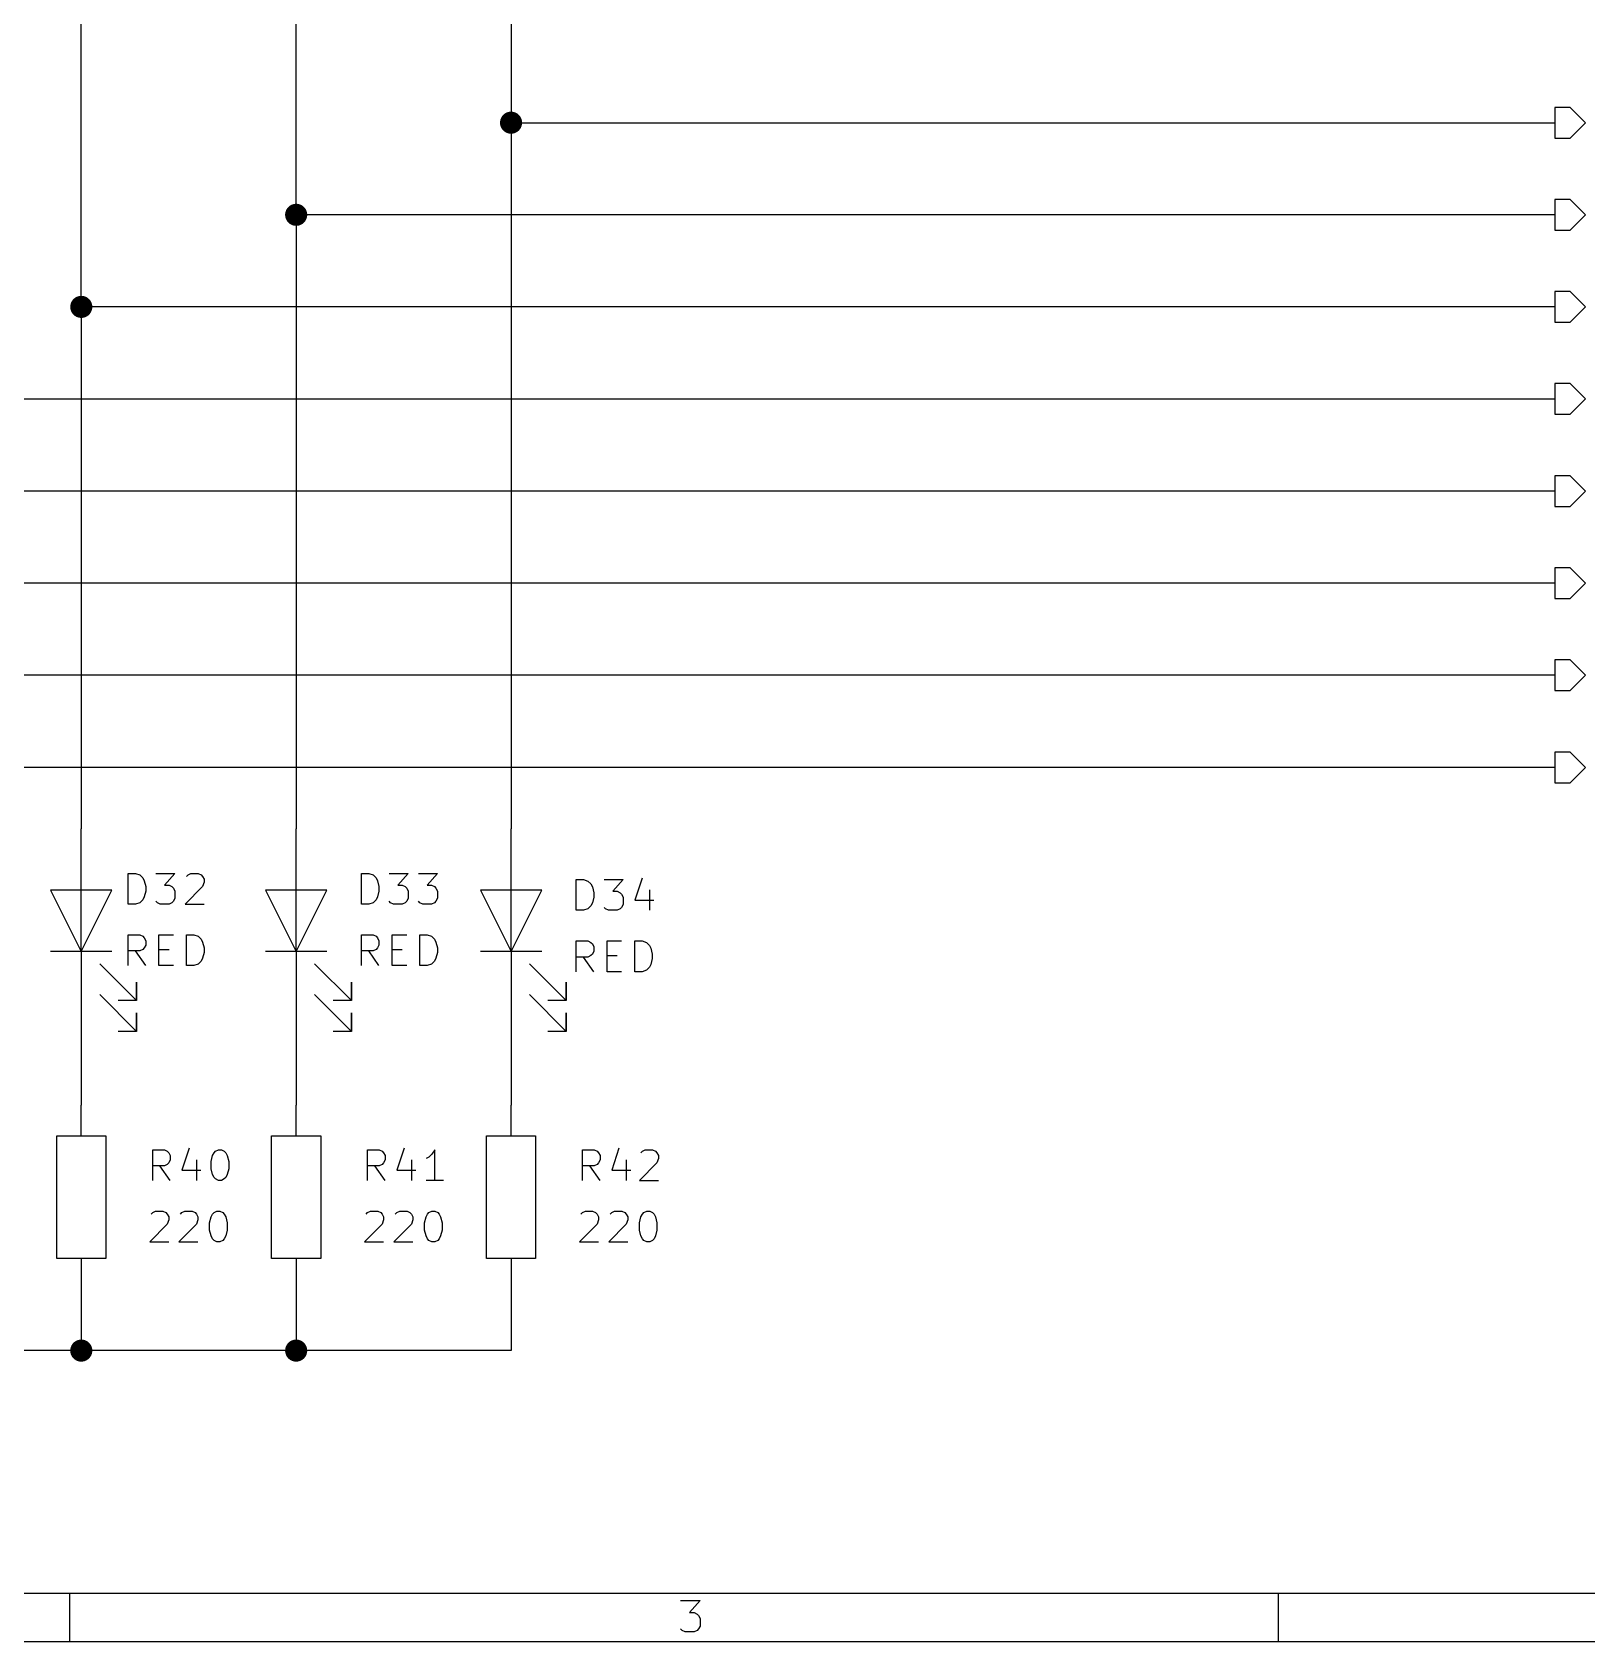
# Model space of a CAD drawing. Extents: x 0.4 to 11.3, y -7.9 to -0.4.
# Drawn here: x 4.27 to 6.802, y -7.874 to -5.253 of the extents above; entities that cross this region are included whole.
import ezdxf

# ---------------------------------------------------------------- set-up
doc = ezdxf.new("R2010")
doc.units = 0
doc.header["$MEASUREMENT"] = 0
for name, color, linetype in [('BROWN2', 54, 'CONTINUOUS'), ('CYAN2', 4, 'CONTINUOUS'), ('GREEN3', 91, 'CONTINUOUS'), ('RED2', 1, 'CONTINUOUS')]:
    doc.layers.add(name, color=color, linetype=linetype)

msp = doc.modelspace()

# ---------------------------------------------------------------- linework, layer by layer
at = {"layer": 'BROWN2', "linetype": 'CONTINUOUS'}
for p, q in [((6.775, -5.375), (6.75, -5.375)), ((6.75, -5.375), (6.75, -5.425)), ((6.8, -5.4), (6.775, -5.375)), ((6.775, -5.425), (6.8, -5.4)), ((6.75, -5.425), (6.775, -5.425)), ((6.775, -5.525), (6.75, -5.525)), ((6.75, -5.525), (6.75, -5.575)), ((6.8, -5.55), (6.775, -5.525)), ((6.775, -5.575), (6.8, -5.55)), ((6.75, -5.575), (6.775, -5.575)), ((6.775, -5.675), (6.75, -5.675)), ((6.75, -5.675), (6.75, -5.725)), ((6.8, -5.7), (6.775, -5.675)), ((6.775, -5.725), (6.8, -5.7)), ((6.75, -5.725), (6.775, -5.725)), ((6.775, -5.825), (6.75, -5.825)), ((6.75, -5.825), (6.75, -5.875)), ((6.8, -5.85), (6.775, -5.825)), ((6.775, -5.875), (6.8, -5.85)), ((6.75, -5.875), (6.775, -5.875)), ((6.775, -5.975), (6.75, -5.975)), ((6.75, -5.975), (6.75, -6.025)), ((6.8, -6), (6.775, -5.975)), ((6.775, -6.025), (6.8, -6)), ((6.75, -6.025), (6.775, -6.025)), ((6.775, -6.125), (6.75, -6.125)), ((6.75, -6.125), (6.75, -6.175)), ((6.8, -6.15), (6.775, -6.125)), ((6.775, -6.175), (6.8, -6.15)), ((6.75, -6.175), (6.775, -6.175)), ((6.775, -6.275), (6.75, -6.275)), ((6.75, -6.275), (6.75, -6.325)), ((6.8, -6.3), (6.775, -6.275)), ((6.775, -6.325), (6.8, -6.3)), ((6.75, -6.325), (6.775, -6.325)), ((6.775, -6.425), (6.75, -6.425)), ((6.75, -6.425), (6.75, -6.475)), ((6.8, -6.45), (6.775, -6.425)), ((6.75, -6.475), (6.775, -6.475)), ((6.775, -6.475), (6.8, -6.45))]:
    msp.add_line(p, q, dxfattribs=at)
at = {"layer": 'CYAN2', "linetype": 'CONTINUOUS'}
for p, q in [((4.4263, -6.6728), (4.4263, -6.6228)), ((4.4263, -6.6228), (4.4382, -6.6228)), ((4.4382, -6.6228), (4.4453, -6.6252)), ((4.4453, -6.6252), (4.4501, -6.6299)), ((4.4501, -6.6299), (4.4525, -6.6347)), ((4.4715, -6.6228), (4.5025, -6.6228)), ((4.5025, -6.6228), (4.4858, -6.6418)), ((4.5215, -6.6276), (4.5239, -6.6252)), ((4.5239, -6.6252), (4.5287, -6.6228)), ((4.5287, -6.6228), (4.5406, -6.6228)), ((4.5406, -6.6228), (4.5453, -6.6252)), ((4.5453, -6.6252), (4.5477, -6.6276)), ((4.5477, -6.6276), (4.5501, -6.6323)), ((4.5501, -6.6323), (4.5501, -6.6371)), ((4.8063, -6.6728), (4.8063, -6.6228)), ((4.8063, -6.6228), (4.8182, -6.6228)), ((4.8182, -6.6228), (4.8253, -6.6252)), ((4.8253, -6.6252), (4.8301, -6.6299)), ((4.8301, -6.6299), (4.8325, -6.6347)), ((4.8515, -6.6228), (4.8825, -6.6228)), ((4.8825, -6.6228), (4.8658, -6.6418)), ((4.8991, -6.6228), (4.9301, -6.6228)), ((4.9301, -6.6228), (4.9134, -6.6418)), ((5.1563, -6.6828), (5.1563, -6.6328)), ((5.1563, -6.6328), (5.1682, -6.6328)), ((5.1682, -6.6328), (5.1753, -6.6352)), ((5.2015, -6.6328), (5.2325, -6.6328)), ((5.2325, -6.6328), (5.2158, -6.6518)), ((5.2634, -6.6304), (5.2515, -6.6661)), ((4.4525, -6.6347), (4.4549, -6.6442)), ((4.4549, -6.6514), (4.4525, -6.6609)), ((4.4549, -6.6442), (4.4549, -6.6514)), ((4.4858, -6.6418), (4.4929, -6.6418)), ((4.4929, -6.6418), (4.4977, -6.6442)), ((4.4977, -6.6442), (4.5001, -6.6466)), ((4.5001, -6.6466), (4.5025, -6.6514)), ((4.5025, -6.6514), (4.5025, -6.6633)), ((4.5477, -6.6442), (4.5191, -6.6728)), ((4.5501, -6.6371), (4.5477, -6.6442)), ((4.8325, -6.6347), (4.8349, -6.6442)), ((4.8349, -6.6514), (4.8325, -6.6609)), ((4.8349, -6.6442), (4.8349, -6.6514)), ((4.8658, -6.6418), (4.8729, -6.6418)), ((4.8729, -6.6418), (4.8777, -6.6442)), ((4.8777, -6.6442), (4.8801, -6.6466)), ((4.8801, -6.6466), (4.8825, -6.6514)), ((4.8825, -6.6514), (4.8825, -6.6633)), ((4.9134, -6.6418), (4.9206, -6.6418)), ((4.9206, -6.6418), (4.9253, -6.6442)), ((4.9253, -6.6442), (4.9277, -6.6466)), ((4.9277, -6.6466), (4.9301, -6.6514)), ((4.9301, -6.6514), (4.9301, -6.6633)), ((5.1753, -6.6352), (5.1801, -6.6399)), ((5.1801, -6.6399), (5.1825, -6.6447)), ((5.1825, -6.6447), (5.1849, -6.6542)), ((5.1849, -6.6542), (5.1849, -6.6614)), ((5.2158, -6.6518), (5.2229, -6.6518)), ((5.2229, -6.6518), (5.2277, -6.6542)), ((5.2277, -6.6542), (5.2301, -6.6566)), ((5.2301, -6.6566), (5.2325, -6.6614)), ((5.2753, -6.6495), (5.2753, -6.6828)), ((4.4382, -6.6728), (4.4263, -6.6728)), ((4.4453, -6.6704), (4.4382, -6.6728)), ((4.4501, -6.6657), (4.4453, -6.6704)), ((4.4525, -6.6609), (4.4501, -6.6657)), ((4.4739, -6.6704), (4.4715, -6.668)), ((4.4787, -6.6728), (4.4739, -6.6704)), ((4.4929, -6.6728), (4.4787, -6.6728)), ((4.4977, -6.6704), (4.4929, -6.6728)), ((4.5001, -6.668), (4.4977, -6.6704)), ((4.5025, -6.6633), (4.5001, -6.668)), ((4.5191, -6.6728), (4.5501, -6.6728)), ((4.8182, -6.6728), (4.8063, -6.6728)), ((4.8253, -6.6704), (4.8182, -6.6728)), ((4.8301, -6.6657), (4.8253, -6.6704)), ((4.8325, -6.6609), (4.8301, -6.6657)), ((4.8539, -6.6704), (4.8515, -6.668)), ((4.8587, -6.6728), (4.8539, -6.6704)), ((4.8729, -6.6728), (4.8587, -6.6728)), ((4.8777, -6.6704), (4.8729, -6.6728)), ((4.8801, -6.668), (4.8777, -6.6704)), ((4.8825, -6.6633), (4.8801, -6.668)), ((4.9015, -6.6704), (4.8991, -6.668)), ((4.9063, -6.6728), (4.9015, -6.6704)), ((4.9206, -6.6728), (4.9063, -6.6728)), ((4.9253, -6.6704), (4.9206, -6.6728)), ((4.9277, -6.668), (4.9253, -6.6704)), ((4.9301, -6.6633), (4.9277, -6.668)), ((5.1682, -6.6828), (5.1563, -6.6828)), ((5.1753, -6.6804), (5.1682, -6.6828)), ((5.1801, -6.6757), (5.1753, -6.6804)), ((5.1825, -6.6709), (5.1801, -6.6757)), ((5.1849, -6.6614), (5.1825, -6.6709)), ((5.2039, -6.6804), (5.2015, -6.678)), ((5.2087, -6.6828), (5.2039, -6.6804)), ((5.2229, -6.6828), (5.2087, -6.6828)), ((5.2277, -6.6804), (5.2229, -6.6828)), ((5.2301, -6.678), (5.2277, -6.6804)), ((5.2325, -6.6733), (5.2301, -6.678)), ((5.2325, -6.6614), (5.2325, -6.6733)), ((5.2515, -6.6661), (5.2825, -6.6661)), ((4.4263, -6.7728), (4.4263, -6.7228)), ((4.4263, -6.7228), (4.4453, -6.7228)), ((4.4453, -6.7228), (4.4501, -6.7252)), ((4.4501, -6.7252), (4.4525, -6.7276)), ((4.4525, -6.7276), (4.4549, -6.7323)), ((4.4549, -6.7323), (4.4549, -6.7395)), ((4.4763, -6.7728), (4.4763, -6.7228)), ((4.4763, -6.7228), (4.5001, -6.7228)), ((4.5215, -6.7728), (4.5215, -6.7228)), ((4.5215, -6.7228), (4.5334, -6.7228)), ((4.5334, -6.7228), (4.5406, -6.7252)), ((4.5406, -6.7252), (4.5453, -6.7299)), ((4.5453, -6.7299), (4.5477, -6.7347)), ((4.5477, -6.7347), (4.5501, -6.7442)), ((4.8063, -6.7728), (4.8063, -6.7228)), ((4.8063, -6.7228), (4.8253, -6.7228)), ((4.8253, -6.7228), (4.8301, -6.7252)), ((4.8301, -6.7252), (4.8325, -6.7276)), ((4.8325, -6.7276), (4.8349, -6.7323)), ((4.8349, -6.7323), (4.8349, -6.7395)), ((4.8563, -6.7728), (4.8563, -6.7228)), ((4.8563, -6.7228), (4.8801, -6.7228)), ((4.9015, -6.7728), (4.9015, -6.7228)), ((4.9015, -6.7228), (4.9134, -6.7228)), ((4.9134, -6.7228), (4.9206, -6.7252)), ((4.9206, -6.7252), (4.9253, -6.7299)), ((4.9253, -6.7299), (4.9277, -6.7347)), ((4.9277, -6.7347), (4.9301, -6.7442)), ((5.1563, -6.7828), (5.1563, -6.7328)), ((5.1563, -6.7328), (5.1753, -6.7328)), ((5.1753, -6.7328), (5.1801, -6.7352)), ((5.1801, -6.7352), (5.1825, -6.7376)), ((5.1825, -6.7376), (5.1849, -6.7423)), ((5.2063, -6.7828), (5.2063, -6.7328)), ((5.2063, -6.7328), (5.2301, -6.7328)), ((5.2515, -6.7828), (5.2515, -6.7328)), ((5.2515, -6.7328), (5.2634, -6.7328)), ((5.2634, -6.7328), (5.2706, -6.7352)), ((5.2706, -6.7352), (5.2753, -6.7399)), ((4.4453, -6.749), (4.4263, -6.749)), ((4.4549, -6.7728), (4.4382, -6.749)), ((4.4501, -6.7466), (4.4453, -6.749)), ((4.4525, -6.7442), (4.4501, -6.7466)), ((4.4549, -6.7395), (4.4525, -6.7442)), ((4.4763, -6.7466), (4.4929, -6.7466)), ((4.5477, -6.7609), (4.5453, -6.7657)), ((4.5501, -6.7514), (4.5477, -6.7609)), ((4.5501, -6.7442), (4.5501, -6.7514)), ((4.8253, -6.749), (4.8063, -6.749)), ((4.8349, -6.7728), (4.8182, -6.749)), ((4.8301, -6.7466), (4.8253, -6.749)), ((4.8325, -6.7442), (4.8301, -6.7466)), ((4.8349, -6.7395), (4.8325, -6.7442)), ((4.8563, -6.7466), (4.8729, -6.7466)), ((4.9277, -6.7609), (4.9253, -6.7657)), ((4.9301, -6.7514), (4.9277, -6.7609)), ((4.9301, -6.7442), (4.9301, -6.7514)), ((5.1753, -6.759), (5.1563, -6.759)), ((5.1849, -6.7828), (5.1682, -6.759)), ((5.1801, -6.7566), (5.1753, -6.759)), ((5.1825, -6.7542), (5.1801, -6.7566)), ((5.1849, -6.7495), (5.1825, -6.7542)), ((5.1849, -6.7423), (5.1849, -6.7495)), ((5.2063, -6.7566), (5.2229, -6.7566)), ((5.2753, -6.7399), (5.2777, -6.7447)), ((5.2777, -6.7447), (5.2801, -6.7542)), ((5.2801, -6.7614), (5.2777, -6.7709)), ((5.2801, -6.7542), (5.2801, -6.7614)), ((4.5001, -6.7728), (4.4763, -6.7728)), ((4.5334, -6.7728), (4.5215, -6.7728)), ((4.5406, -6.7704), (4.5334, -6.7728)), ((4.5453, -6.7657), (4.5406, -6.7704)), ((4.8801, -6.7728), (4.8563, -6.7728)), ((4.9134, -6.7728), (4.9015, -6.7728)), ((4.9206, -6.7704), (4.9134, -6.7728)), ((4.9253, -6.7657), (4.9206, -6.7704)), ((5.2301, -6.7828), (5.2063, -6.7828)), ((5.2634, -6.7828), (5.2515, -6.7828)), ((5.2706, -6.7804), (5.2634, -6.7828)), ((5.2753, -6.7757), (5.2706, -6.7804)), ((5.2777, -6.7709), (5.2753, -6.7757)), ((4.4663, -7.1228), (4.4663, -7.0728)), ((4.4663, -7.0728), (4.4853, -7.0728)), ((4.4853, -7.0728), (4.4901, -7.0752)), ((4.4901, -7.0752), (4.4925, -7.0776)), ((4.4925, -7.0776), (4.4949, -7.0823)), ((4.5258, -7.0704), (4.5139, -7.1061)), ((4.5639, -7.0823), (4.5663, -7.0776)), ((4.5663, -7.0776), (4.5687, -7.0752)), ((4.5687, -7.0752), (4.5734, -7.0728)), ((4.5734, -7.0728), (4.5782, -7.0728)), ((4.5782, -7.0728), (4.5829, -7.0752)), ((4.5829, -7.0752), (4.5853, -7.0776)), ((4.5853, -7.0776), (4.5877, -7.0823)), ((4.8163, -7.1228), (4.8163, -7.0728)), ((4.8163, -7.0728), (4.8353, -7.0728)), ((4.8353, -7.0728), (4.8401, -7.0752)), ((4.8401, -7.0752), (4.8425, -7.0776)), ((4.8425, -7.0776), (4.8449, -7.0823)), ((4.8758, -7.0704), (4.8639, -7.1061)), ((4.9258, -7.0728), (4.921, -7.0799)), ((4.9258, -7.1228), (4.9258, -7.0728)), ((5.1663, -7.1228), (5.1663, -7.0728)), ((5.1663, -7.0728), (5.1853, -7.0728)), ((5.1853, -7.0728), (5.1901, -7.0752)), ((5.1901, -7.0752), (5.1925, -7.0776)), ((5.1925, -7.0776), (5.1949, -7.0823)), ((5.2258, -7.0704), (5.2139, -7.1061)), ((5.2615, -7.0776), (5.2639, -7.0752)), ((5.2639, -7.0752), (5.2687, -7.0728)), ((5.2687, -7.0728), (5.2806, -7.0728)), ((5.2806, -7.0728), (5.2853, -7.0752)), ((5.2853, -7.0752), (5.2877, -7.0776)), ((5.2877, -7.0776), (5.2901, -7.0823)), ((4.4853, -7.099), (4.4663, -7.099)), ((4.4949, -7.1228), (4.4782, -7.099)), ((4.4901, -7.0966), (4.4853, -7.099)), ((4.4925, -7.0942), (4.4901, -7.0966)), ((4.4949, -7.0895), (4.4925, -7.0942)), ((4.4949, -7.0823), (4.4949, -7.0895)), ((4.5377, -7.0895), (4.5377, -7.1228)), ((4.5615, -7.0918), (4.5639, -7.0823)), ((4.5615, -7.1038), (4.5615, -7.0918)), ((4.5639, -7.1133), (4.5615, -7.1038)), ((4.5877, -7.0823), (4.5901, -7.0918)), ((4.5901, -7.1038), (4.5877, -7.1133)), ((4.5901, -7.0918), (4.5901, -7.1038)), ((4.8353, -7.099), (4.8163, -7.099)), ((4.8449, -7.1228), (4.8282, -7.099)), ((4.8401, -7.0966), (4.8353, -7.099)), ((4.8425, -7.0942), (4.8401, -7.0966)), ((4.8449, -7.0895), (4.8425, -7.0942)), ((4.8449, -7.0823), (4.8449, -7.0895)), ((4.8877, -7.0895), (4.8877, -7.1228)), ((4.9163, -7.0847), (4.9115, -7.0871)), ((4.921, -7.0799), (4.9163, -7.0847)), ((5.1853, -7.099), (5.1663, -7.099)), ((5.1949, -7.1228), (5.1782, -7.099)), ((5.1901, -7.0966), (5.1853, -7.099)), ((5.1925, -7.0942), (5.1901, -7.0966)), ((5.1949, -7.0895), (5.1925, -7.0942)), ((5.1949, -7.0823), (5.1949, -7.0895)), ((5.2377, -7.0895), (5.2377, -7.1228)), ((5.2877, -7.0942), (5.2591, -7.1228)), ((5.2901, -7.0871), (5.2877, -7.0942)), ((5.2901, -7.0823), (5.2901, -7.0871)), ((4.5139, -7.1061), (4.5449, -7.1061)), ((4.5663, -7.118), (4.5639, -7.1133)), ((4.5687, -7.1204), (4.5663, -7.118)), ((4.5734, -7.1228), (4.5687, -7.1204)), ((4.5782, -7.1228), (4.5734, -7.1228)), ((4.5829, -7.1204), (4.5782, -7.1228)), ((4.5853, -7.118), (4.5829, -7.1204)), ((4.5877, -7.1133), (4.5853, -7.118)), ((4.8639, -7.1061), (4.8949, -7.1061)), ((4.9401, -7.1228), (4.9115, -7.1228)), ((5.2139, -7.1061), (5.2449, -7.1061)), ((5.2591, -7.1228), (5.2901, -7.1228)), ((4.4639, -7.1776), (4.4663, -7.1752)), ((4.4663, -7.1752), (4.471, -7.1728)), ((4.471, -7.1728), (4.4829, -7.1728)), ((4.4829, -7.1728), (4.4877, -7.1752)), ((4.4877, -7.1752), (4.4901, -7.1776)), ((4.4901, -7.1776), (4.4925, -7.1823)), ((4.4925, -7.1823), (4.4925, -7.1871)), ((4.5115, -7.1776), (4.5139, -7.1752)), ((4.5139, -7.1752), (4.5187, -7.1728)), ((4.5187, -7.1728), (4.5306, -7.1728)), ((4.5306, -7.1728), (4.5353, -7.1752)), ((4.5353, -7.1752), (4.5377, -7.1776)), ((4.5377, -7.1776), (4.5401, -7.1823)), ((4.5401, -7.1823), (4.5401, -7.1871)), ((4.5591, -7.1918), (4.5615, -7.1823)), ((4.5615, -7.1823), (4.5639, -7.1776)), ((4.5639, -7.1776), (4.5663, -7.1752)), ((4.5663, -7.1752), (4.571, -7.1728)), ((4.571, -7.1728), (4.5758, -7.1728)), ((4.5758, -7.1728), (4.5806, -7.1752)), ((4.5806, -7.1752), (4.5829, -7.1776)), ((4.5829, -7.1776), (4.5853, -7.1823)), ((4.5853, -7.1823), (4.5877, -7.1918)), ((4.8139, -7.1776), (4.8163, -7.1752)), ((4.8163, -7.1752), (4.821, -7.1728)), ((4.821, -7.1728), (4.8329, -7.1728)), ((4.8329, -7.1728), (4.8377, -7.1752)), ((4.8377, -7.1752), (4.8401, -7.1776)), ((4.8401, -7.1776), (4.8425, -7.1823)), ((4.8425, -7.1823), (4.8425, -7.1871)), ((4.8615, -7.1776), (4.8639, -7.1752)), ((4.8639, -7.1752), (4.8687, -7.1728)), ((4.8687, -7.1728), (4.8806, -7.1728)), ((4.8806, -7.1728), (4.8853, -7.1752)), ((4.8853, -7.1752), (4.8877, -7.1776)), ((4.8877, -7.1776), (4.8901, -7.1823)), ((4.8901, -7.1823), (4.8901, -7.1871)), ((4.9091, -7.1918), (4.9115, -7.1823)), ((4.9115, -7.1823), (4.9139, -7.1776)), ((4.9139, -7.1776), (4.9163, -7.1752)), ((4.9163, -7.1752), (4.921, -7.1728)), ((4.921, -7.1728), (4.9258, -7.1728)), ((4.9258, -7.1728), (4.9306, -7.1752)), ((4.9306, -7.1752), (4.9329, -7.1776)), ((4.9329, -7.1776), (4.9353, -7.1823)), ((4.9353, -7.1823), (4.9377, -7.1918)), ((5.1639, -7.1776), (5.1663, -7.1752)), ((5.1663, -7.1752), (5.171, -7.1728)), ((5.171, -7.1728), (5.1829, -7.1728)), ((5.1829, -7.1728), (5.1877, -7.1752)), ((5.1877, -7.1752), (5.1901, -7.1776)), ((5.1901, -7.1776), (5.1925, -7.1823)), ((5.1925, -7.1823), (5.1925, -7.1871)), ((5.2115, -7.1776), (5.2139, -7.1752)), ((5.2139, -7.1752), (5.2187, -7.1728)), ((5.2187, -7.1728), (5.2306, -7.1728)), ((5.2306, -7.1728), (5.2353, -7.1752)), ((5.2353, -7.1752), (5.2377, -7.1776)), ((5.2377, -7.1776), (5.2401, -7.1823)), ((5.2401, -7.1823), (5.2401, -7.1871)), ((5.2591, -7.1918), (5.2615, -7.1823)), ((5.2615, -7.1823), (5.2639, -7.1776)), ((5.2639, -7.1776), (5.2663, -7.1752)), ((5.2663, -7.1752), (5.271, -7.1728)), ((5.271, -7.1728), (5.2758, -7.1728)), ((5.2758, -7.1728), (5.2806, -7.1752)), ((5.2806, -7.1752), (5.2829, -7.1776)), ((5.2829, -7.1776), (5.2853, -7.1823)), ((5.2853, -7.1823), (5.2877, -7.1918)), ((4.4901, -7.1942), (4.4615, -7.2228)), ((4.4925, -7.1871), (4.4901, -7.1942)), ((4.5377, -7.1942), (4.5091, -7.2228)), ((4.5401, -7.1871), (4.5377, -7.1942)), ((4.5591, -7.2038), (4.5591, -7.1918)), ((4.5615, -7.2133), (4.5591, -7.2038)), ((4.5877, -7.2038), (4.5853, -7.2133)), ((4.5877, -7.1918), (4.5877, -7.2038)), ((4.8401, -7.1942), (4.8115, -7.2228)), ((4.8425, -7.1871), (4.8401, -7.1942)), ((4.8877, -7.1942), (4.8591, -7.2228)), ((4.8901, -7.1871), (4.8877, -7.1942)), ((4.9091, -7.2038), (4.9091, -7.1918)), ((4.9115, -7.2133), (4.9091, -7.2038)), ((4.9377, -7.2038), (4.9353, -7.2133)), ((4.9377, -7.1918), (4.9377, -7.2038)), ((5.1901, -7.1942), (5.1615, -7.2228)), ((5.1925, -7.1871), (5.1901, -7.1942)), ((5.2377, -7.1942), (5.2091, -7.2228)), ((5.2401, -7.1871), (5.2377, -7.1942)), ((5.2591, -7.2038), (5.2591, -7.1918)), ((5.2615, -7.2133), (5.2591, -7.2038)), ((5.2877, -7.2038), (5.2853, -7.2133)), ((5.2877, -7.1918), (5.2877, -7.2038)), ((4.4615, -7.2228), (4.4925, -7.2228)), ((4.5091, -7.2228), (4.5401, -7.2228)), ((4.5639, -7.218), (4.5615, -7.2133)), ((4.5663, -7.2204), (4.5639, -7.218)), ((4.571, -7.2228), (4.5663, -7.2204)), ((4.5758, -7.2228), (4.571, -7.2228)), ((4.5806, -7.2204), (4.5758, -7.2228)), ((4.5829, -7.218), (4.5806, -7.2204)), ((4.5853, -7.2133), (4.5829, -7.218)), ((4.8115, -7.2228), (4.8425, -7.2228)), ((4.8591, -7.2228), (4.8901, -7.2228)), ((4.9139, -7.218), (4.9115, -7.2133)), ((4.9163, -7.2204), (4.9139, -7.218)), ((4.921, -7.2228), (4.9163, -7.2204)), ((4.9258, -7.2228), (4.921, -7.2228)), ((4.9306, -7.2204), (4.9258, -7.2228)), ((4.9329, -7.218), (4.9306, -7.2204)), ((4.9353, -7.2133), (4.9329, -7.218)), ((5.1615, -7.2228), (5.1925, -7.2228)), ((5.2091, -7.2228), (5.2401, -7.2228)), ((5.2639, -7.218), (5.2615, -7.2133)), ((5.2663, -7.2204), (5.2639, -7.218)), ((5.271, -7.2228), (5.2663, -7.2204)), ((5.2758, -7.2228), (5.271, -7.2228)), ((5.2806, -7.2204), (5.2758, -7.2228)), ((5.2829, -7.218), (5.2806, -7.2204)), ((5.2853, -7.2133), (5.2829, -7.218))]:
    msp.add_line(p, q, dxfattribs=at)
at = {"layer": 'GREEN3', "linetype": 'CONTINUOUS'}
for p, q in [((5.05, -4.5), (5.05, -5.4)), ((4.7, -5.55), (4.7, -4.6)), ((4.35, -5.7), (4.35, -4.7)), ((5.05, -5.4), (6.75, -5.4)), ((5.05, -5.4), (5.05, -6.55)), ((4.7, -5.55), (4.7, -6.55)), ((6.75, -5.55), (4.7, -5.55)), ((4.35, -5.7), (4.35, -6.55)), ((6.75, -5.7), (4.35, -5.7)), ((4, -5.85), (6.75, -5.85)), ((6.75, -6), (3.65, -6)), ((6.75, -6.15), (3.35, -6.15)), ((6.75, -6.3), (3.05, -6.3)), ((6.75, -6.45), (2.75, -6.45)), ((4.35, -6.85), (4.35, -7)), ((4.7, -6.85), (4.7, -7)), ((5.05, -6.85), (5.05, -7)), ((4.35, -7.3), (4.35, -7.4)), ((4.7, -7.3), (4.7, -7.4)), ((5.05, -7.3), (5.05, -7.4)), ((4.35, -7.4), (4, -7.4)), ((4.7, -7.4), (4.35, -7.4)), ((5.05, -7.4), (4.7, -7.4))]:
    msp.add_line(p, q, dxfattribs=at)
at = {"layer": 'GREEN3', "const_width": 0.018}
for points in [[(5.041, -5.4, 1), (5.059, -5.4, 1)], [(4.691, -5.55, 1), (4.709, -5.55, 1)], [(4.341, -5.7, 1), (4.359, -5.7, 1)], [(4.341, -7.4, 1), (4.359, -7.4, 1)], [(4.691, -7.4, 1), (4.709, -7.4, 1)]]:
    msp.add_lwpolyline(points, format="xyb", close=True, dxfattribs=at)
at = {"layer": 'RED2', "linetype": 'CONTINUOUS'}
for p, q in [((4.35, -6.65), (4.35, -6.55)), ((4.7, -6.65), (4.7, -6.55)), ((5.05, -6.65), (5.05, -6.55)), ((4.4, -6.65), (4.3, -6.65)), ((4.3, -6.65), (4.35, -6.75)), ((4.35, -6.75), (4.35, -6.65)), ((4.35, -6.75), (4.4, -6.65)), ((4.75, -6.65), (4.65, -6.65)), ((4.65, -6.65), (4.7, -6.75)), ((4.7, -6.75), (4.7, -6.65)), ((4.7, -6.75), (4.75, -6.65)), ((5.1, -6.65), (5, -6.65)), ((5, -6.65), (5.05, -6.75)), ((5.05, -6.75), (5.05, -6.65)), ((5.05, -6.75), (5.1, -6.65)), ((4.4, -6.75), (4.3, -6.75)), ((4.35, -6.75), (4.35, -6.85)), ((4.75, -6.75), (4.65, -6.75)), ((4.7, -6.75), (4.7, -6.85)), ((5.1, -6.75), (5, -6.75)), ((5.05, -6.75), (5.05, -6.85)), ((4.38, -6.77), (4.44, -6.83)), ((4.73, -6.77), (4.79, -6.83)), ((5.08, -6.77), (5.14, -6.83)), ((4.44, -6.83), (4.44, -6.8)), ((4.44, -6.8), (4.44, -6.83)), ((4.79, -6.83), (4.79, -6.8)), ((4.79, -6.8), (4.79, -6.83)), ((5.14, -6.83), (5.14, -6.8)), ((5.14, -6.8), (5.14, -6.83)), ((4.38, -6.82), (4.44, -6.88)), ((4.44, -6.83), (4.41, -6.83)), ((4.73, -6.82), (4.79, -6.88)), ((4.79, -6.83), (4.76, -6.83)), ((5.08, -6.82), (5.14, -6.88)), ((5.14, -6.83), (5.11, -6.83)), ((4.44, -6.88), (4.44, -6.85)), ((4.44, -6.85), (4.44, -6.88)), ((4.79, -6.88), (4.79, -6.85)), ((4.79, -6.85), (4.79, -6.88)), ((5.14, -6.88), (5.14, -6.85)), ((5.14, -6.85), (5.14, -6.88)), ((4.44, -6.88), (4.41, -6.88)), ((4.79, -6.88), (4.76, -6.88)), ((5.14, -6.88), (5.11, -6.88)), ((4.35, -7.05), (4.35, -7)), ((4.7, -7.05), (4.7, -7)), ((5.05, -7.05), (5.05, -7)), ((4.31, -7.25), (4.31, -7.05)), ((4.31, -7.05), (4.39, -7.05)), ((4.39, -7.05), (4.39, -7.25)), ((4.66, -7.25), (4.66, -7.05)), ((4.66, -7.05), (4.74, -7.05)), ((4.74, -7.05), (4.74, -7.25)), ((5.01, -7.25), (5.01, -7.05)), ((5.01, -7.05), (5.09, -7.05)), ((5.09, -7.05), (5.09, -7.25)), ((4.39, -7.25), (4.31, -7.25)), ((4.35, -7.25), (4.35, -7.3)), ((4.74, -7.25), (4.66, -7.25)), ((4.7, -7.25), (4.7, -7.3)), ((5.09, -7.25), (5.01, -7.25)), ((5.05, -7.25), (5.05, -7.3)), ((11.2206, -7.7956), (0.4724, -7.7956)), ((4.3307, -7.7956), (4.3307, -7.8743)), ((5.3262, -7.8071), (5.3578, -7.8071)), ((5.3578, -7.8071), (5.3408, -7.8266)), ((6.2992, -7.7956), (6.2992, -7.8743)), ((5.3408, -7.8266), (5.3481, -7.8266)), ((5.3481, -7.8266), (5.353, -7.8291)), ((5.353, -7.8291), (5.3554, -7.8315)), ((5.3554, -7.8315), (5.3578, -7.8364)), ((5.3578, -7.8364), (5.3578, -7.8486)), ((5.3286, -7.8559), (5.3262, -7.8534)), ((5.3335, -7.8583), (5.3286, -7.8559)), ((5.3481, -7.8583), (5.3335, -7.8583)), ((5.353, -7.8559), (5.3481, -7.8583)), ((5.3554, -7.8534), (5.353, -7.8559)), ((5.3578, -7.8486), (5.3554, -7.8534)), ((11.2993, -7.8743), (0.3937, -7.8743))]:
    msp.add_line(p, q, dxfattribs=at)

doc.saveas('drawing.dxf')
